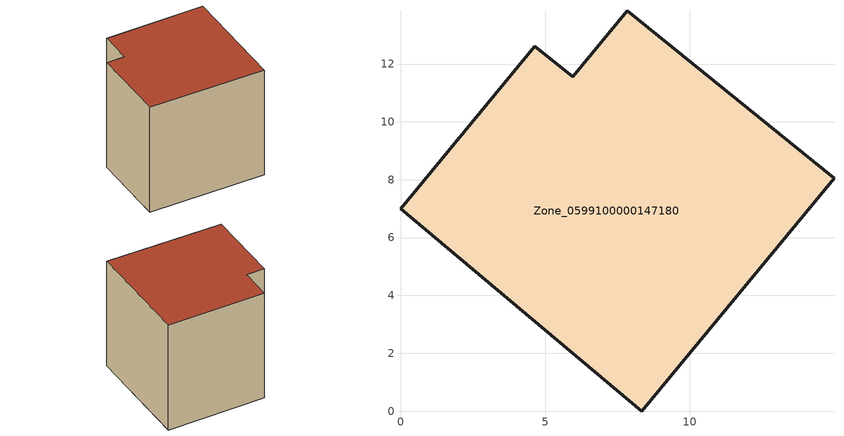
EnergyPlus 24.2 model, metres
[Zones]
Zone_0599100000147180
 floor ground (C_G): 8.34,0 0,7 4.63,12.61 5.95,11.56 7.83,13.84 14.99,8.06 z0
 wall outside (C_F): 8.34,0 14.99,8.06 7.83,13.84 5.95,11.56 4.63,12.61 0,7 8.34,0 z0:10.7
 roof outside (C_R): 0,7 8.34,0 14.99,8.06 7.83,13.84 5.95,11.56 4.63,12.61 z10.7
[BUILDING]
Pand.0599100000147180: North Axis=0; Terrain=City; Loads Convergence Tolerance Value=0.04; Temperature Convergence Tolerance Value=0.4; Solar Distribution=FullExterior; Maximum Number of Warmup Days=25; Minimum Number of Warmup Days=1
[Site:Location]
Rotterdam.The.Hague.AP_ZH_NLD Design_Conditions: Latitude=51.96; Longitude=4.45; Time Zone=1; Elevation=-4.5
[SITE:GROUNDTEMPERATURE:BUILDINGSURFACE]
18, 18, 18, 18, 18, 18, 18, 18, 18, 18, 18, 18
[MATERIAL] Thermal Absorptance=0.9; Solar Absorptance=0.7; Visible Absorptance=0.7
Name | Roughness | Thickness | Conductivity | Density | Specific Heat
G.TI.1965-1974 | MediumSmooth | 0.15 | 0.882353 | 540 | 1210
F.TI.1965-1974 | Rough | 0.3 | 0.697674 | 1920 | 840
R.TI.1965-1974 | MediumRough | 0.2 | 0.232558 | 1500 | 1000
[CONSTRUCTION]
C_G: G.TI.1965-1974
C_F: F.TI.1965-1974
C_R: R.TI.1965-1974
[ZONE]
Zone_0599100000147180: Type=1; Multiplier=1; Ceiling Height=Autocalculate; Volume=Autocalculate; Floor Area=autocalculate; Part of Total Floor Area=Yes
[ZONEINFILTRATION:DESIGNFLOWRATE]
Infil_Zone_0599100000147180: Zone or ZoneList or Space or SpaceList=Zone_0599100000147180; Schedule=AlwaysOn; Design Flow Rate Calculation Method=Flow/Area; Flow Rate per Floor Area=0.003; Constant Term Coefficient=1; Temperature Term Coefficient=0; Velocity Term Coefficient=0; Velocity Squared Term Coefficient=0
[HVACTEMPLATE:ZONE:IDEALLOADSAIRSYSTEM]
Zone_0599100000147180: Maximum Heating Supply Air Temperature=50; Minimum Cooling Supply Air Temperature=13; Maximum Heating Supply Air Humidity Ratio=0.0156; Minimum Cooling Supply Air Humidity Ratio=0.0077; Heating Limit=NoLimit; Cooling Limit=NoLimit; Dehumidification Control Type=ConstantSensibleHeatRatio; Cooling Sensible Heat Ratio=0.7; Dehumidification Setpoint=60; Humidification Control Type=None; Humidification Setpoint=30; Outdoor Air Method=None; Outdoor Air Flow Rate per Person=0.00944; Outdoor Air Flow Rate per Zone Floor Area=0; Outdoor Air Flow Rate per Zone=0; Demand Controlled Ventilation Type=None; Outdoor Air Economizer Type=NoEconomizer; Heat Recovery Type=None; Sensible Heat Recovery Effectiveness=0.7; Latent Heat Recovery Effectiveness=0.65
[ZONECONTROL:THERMOSTAT]
ThermostatControl_Zone_0599100000147180: Zone or ZoneList=Zone_0599100000147180; Control Type Schedule=DualSetpointControlType; Control 1=Thermostat_Zone_0599100000147180; Temperature Difference Between Cutout And Setpoint=0
[THERMOSTATSETPOINT:DUALSETPOINT]
Thermostat_Zone_0599100000147180: Heating Setpoint Temperature Schedule=HeatingSetpoint_Zone_0599100000147180; Cooling Setpoint Temperature Schedule=CoolingSetpoint_Zone_0599100000147180
[SCHEDULE:COMPACT]
HeatingSetpoint_Zone_0599100000147180: Through: 12/31, For: AllDays, Until: 24:00, 21
CoolingSetpoint_Zone_0599100000147180: Through: 12/31, For: AllDays, Until: 24:00, 24
DualSetpointControlType: Through: 12/31, For: AllDays, Until: 24:00, 4
AlwaysOn: Through: 12/31, For: AllDays, Until: 24:00, 1
